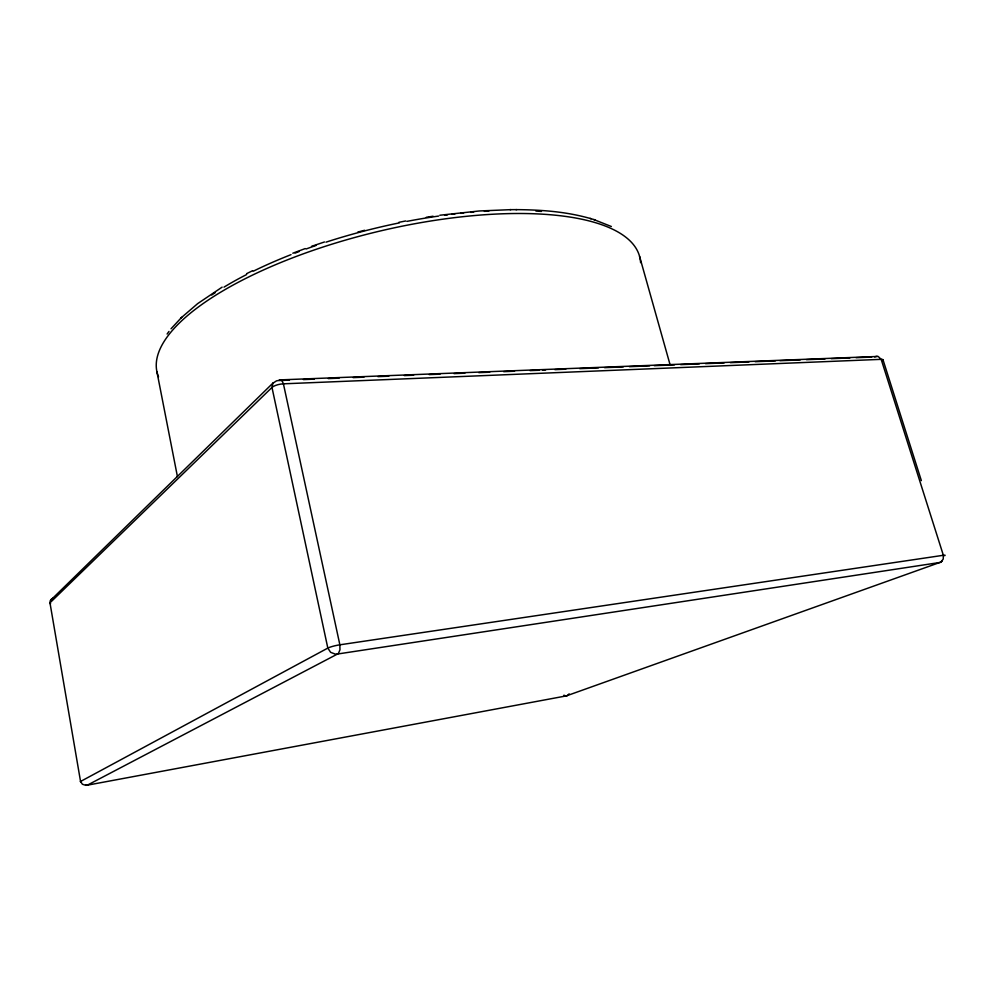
<?xml version="1.0" encoding="UTF-8"?>
<svg xmlns="http://www.w3.org/2000/svg" width="995" height="995" viewBox="0 0 995 995"><rect width="100%" height="100%" fill="white"/><g stroke="black" fill="none" stroke-linecap="round" stroke-linejoin="round"><path stroke-width="1.49" d="M569.152 693.851L567.473 695.517A6.256 5.025 69.2 0 1 566.404 695.878L87.324 785.179A7.587 2.226 82.1 0 1 86.826 785.229L86.08 784.657M167.11 334.034L168.988 331.422M942.29 560.869L940.959 562.1A8.669 5.659 65.4 0 1 939.753 562.498L566.404 695.878A6.244 3.582 78.9 0 1 565.608 695.99L563.916 695.194M171.028 328.798L181.687 317.293M277.866 380.612A10.97 9.191 45.6 0 0 276.436 380.898L272.891 383.237L271.983 387.441L327.828 648.093L330.626 652.322L335.24 654.076A11.343 10.05 63.2 0 0 337.541 654.014L939.753 562.498A8.594 6.89 76.9 0 0 941.146 561.777L943.235 559.066L943.359 555.285L881.184 359.344L878.15 356.434L279.57 379.903A10.908 4.714 86.9 0 0 278.575 380.563L289.445 380.127M273.339 382.702L50.272 600.644L49.974 602.821L80.545 781.448L82.398 784.247L85.657 785.291A7.562 7.438 -79.6 0 0 87.324 785.179L337.541 654.014A11.38 5.112 82.2 0 0 338.536 653.18L339.967 649.785L339.867 644.81L283.413 383.821L282.07 380.762L280.291 379.779M180.866 318.077L197.657 303.624L222.121 287.145M51.143 599.4L53.469 597.945A7.4 7.002 28.3 0 1 53.991 597.784M246.586 273.675L252.556 270.715M292.804 253.215L305.229 248.576M311.572 246.325L324.482 241.972M357.814 232.071L364.618 230.28M398.896 222.333L405.773 220.952M426.295 217.296L433.086 216.226M439.84 215.231L479.279 210.977L510.808 209.646M877.142 356.322L876.135 356.446A8.321 6.492 -89.1 0 0 874.729 356.969M303.413 379.58L314.283 379.145M328.25 378.597L339.121 378.162M353.101 377.615L363.959 377.18M377.938 376.632L388.809 376.197M404.331 375.588L413.646 375.214M429.168 374.605L440.039 374.17M454.006 373.622L464.876 373.187M478.844 372.64L489.714 372.205M503.681 371.657L514.552 371.222M530.074 370.613L539.389 370.239M542.499 370.115L545.608 369.991M554.924 369.63L565.782 369.195M579.762 368.647L598.393 367.901M604.599 367.665L623.231 366.919M629.437 366.682L649.623 365.874M654.275 365.687L674.461 364.891M680.667 364.643L699.298 363.909M705.517 363.66L724.136 362.926M730.355 362.678L748.986 361.944M755.193 361.695L775.379 360.899M780.03 360.712L800.216 359.916M806.423 359.668L825.054 358.934M831.26 358.685L849.892 357.951M856.098 357.702L871.632 357.093M81.105 781.759L80.346 781.585L327.828 648.093A9.216 1.306 -12.6 0 1 339.867 644.81L943.359 555.285A7.263 0.709 -15.2 0 1 944.603 555.707M515.945 209.634C541.218 209.771 566.789 211.636 591.154 218.738M510.074 209.659L516.703 209.634M593.828 219.559L611.365 226.512M590.085 218.415L594.923 219.883M921.345 480.61L883.013 359.804M639.574 256.387L670.257 365.364M156.924 371.782L177.433 476.605M50.621 603.666A6.132 1.231 -10.2 0 1 49.974 602.821L271.983 387.441A8.843 2.823 -11.6 0 1 283.413 383.821L881.184 359.344A7.027 1.567 -17.5 0 1 882.664 360.576M158.541 376.918A248.141 85.819 -13.4 0 1 379.319 231.201A248.141 85.819 -13.4 0 1 640.593 262.63M211.699 294.98A241.536 84.426 -13.4 0 1 215.256 292.617M223.999 287.12A241.536 84.426 -13.4 0 1 246.636 274.533M253.265 271.212A241.536 84.426 -13.4 0 1 291.025 254.645M295.08 253.078A241.536 84.426 -13.4 0 1 299.184 251.524M306.099 248.974A241.536 84.426 -13.4 0 1 315.95 245.504M325.987 242.158A241.536 84.426 -13.4 0 1 399.368 222.88M406.98 221.363A241.536 84.426 -13.4 0 1 438.646 216.064M444.591 215.243A241.536 84.426 -13.4 0 1 447.551 214.858M451.979 214.311A241.536 84.426 -13.4 0 1 454.914 213.962M460.747 213.328A241.536 84.426 -13.4 0 1 463.645 213.029M470.834 212.358A241.536 84.426 -13.4 0 1 473.695 212.109M484.378 211.338A241.536 84.426 -13.4 0 1 488.881 211.089M535.907 211.064A241.536 84.426 -13.4 0 1 541.467 211.437"/></g></svg>
